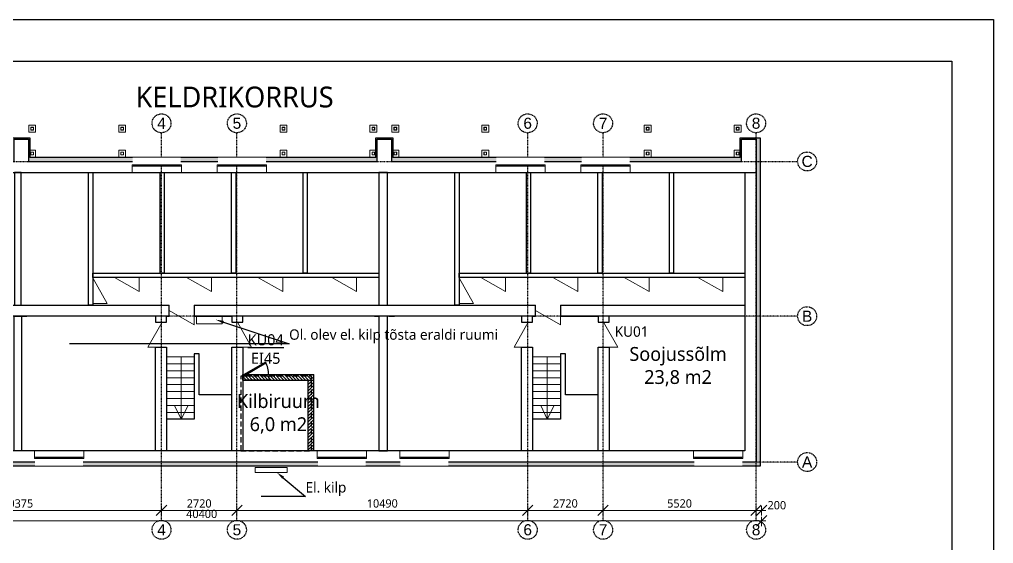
# Model space of a CAD drawing. Header units: millimetres. Extents: x 720925 to 840725318, y 793496 to 1061196.
# Drawn here: x 811785 to 846925, y 1042295 to 1061196 of the extents above; entities that cross this region are included whole.
import ezdxf
from ezdxf import colors
from ezdxf.entities.mleader import LeaderData, LeaderLine
from ezdxf.math import Vec2, Vec3

# ---------------------------------------------------------------- set-up
doc = ezdxf.new("R2010")
doc.units = ezdxf.units.MM
doc.header["$PDMODE"] = 2
doc.header["$PDSIZE"] = 5
doc.linetypes.add('DASHDOTX2', pattern=[50.8, 25.4, -12.7, 0, -12.7])
doc.linetypes.add('DASHED', pattern=[19.05, 12.7, -6.35])
for name, color, linetype, lineweight in [('!ESP_Avatäited plaanil', 7, 'Continuous', 5), ('!ESP_EI90 tuletõkkesektsiooon', 6, 'DASHED', 30), ('!ESP_EPS 120 Perimeeter', 141, 'Continuous', 9), ('!ESP_Fassaad', 7, 'Continuous', 9), ('!ESP_Konstruktsioon lõikes', 7, 'Continuous', 30), ('!ESP_Mõõt', 252, 'Continuous', 5), ('!ESP_Uus konstruktsioon', 6, 'Continuous', 9), ('!ESP_Viited', 7, 'Continuous', 0)]:
    doc.layers.add(name, color=color, linetype=linetype, lineweight=lineweight)
doc.layers.add('!ESP_no_print', color=252, linetype='Continuous', plot=False)
doc.layers.add('!ESP_Tekst', color=7, linetype='Continuous')
doc.layers.add('!ESP_Teljed', color=30, linetype='DASHDOTX2')
doc.styles.add('Annotative', font='malgunsl.ttf', dxfattribs={"height": 2})
doc.styles.add('Arial', font='arial.ttf')
doc.dimstyles.new('Annotative', dxfattribs={"dimtxt": 2, "dimasz": 2.5, "dimexe": 1.25, "dimexo": 0.625, "dimtad": 1, "dimdec": 0, "dimrnd": 5, "dimtxsty": 'Annotative', "dimblk": 'OBLIQUE', "dimcen": 0, "dimdle": 1, "dimadec": 0, "dimazin": 0, "dimtfac": 1, "dimtdec": 0, "dimtmove": 0, "dimatfit": 3, "dimfxl": 1, "dimfxlon": 1, "dimarcsym": 1})

# ---------------------------------------------------------------- blocks, each defined once
blk = doc.blocks.new('A$Cef77760f')
at = {"layer": '!ESP_Teljed'}
for points in [[(-21450, -2104), (-21450, 11875)], [(-18730, -2104), (-18730, 11875)], [(-8240, -2104), (-8240, 11875)], [(-5520, -2104), (-5520, 11875)], [(0, -2104), (0, 11875)], [(-41867, 10840), (1500, 10840)], [(1500, 5260), (-41867, 5260)], [(1500, 0), (-41867, 0)]]:
    blk.add_lwpolyline(points, dxfattribs=at)
for centre in [(-21450, 12217), (-18730, 12217), (-8240, 12217), (-5520, 12217), (0, 12217), (1842, 10840), (1842, 5260), (1842, 0), (-21450, -2446), (-18730, -2446), (-8240, -2446), (-5520, -2446), (0, -2446)]:
    blk.add_circle(centre, 342, dxfattribs=at)
at = {"layer": '!ESP_Teljed', "char_height": 400, "width": 684.66, "attachment_point": 5, "style": 'Arial'}
for s, insert in [('4', (-21450, 12217)), ('5', (-18730, 12217)), ('6', (-8240, 12217)), ('7', (-5520, 12217)), ('8', (0, 12217)), ('C', (1842, 10840)), ('B', (1842, 5260)), ('A', (1842, 0)), ('4', (-21450, -2446)), ('5', (-18730, -2446)), ('6', (-8240, -2446)), ('7', (-5520, -2446)), ('8', (0, -2446))]:
    blk.add_mtext(s, dxfattribs=dict(at, insert=insert))
blk = doc.blocks.new('_Oblique')
at = {"color": 0, "linetype": 'ByBlock', "lineweight": -2}
blk.add_line((-0.5, -0.5), (0.5, 0.5), dxfattribs=at)
blk = doc.blocks.new('*D128')
at = {"layer": '!ESP_Mõõt', "color": 0, "lineweight": -2, "transparency": 16777216}
for p, q in [((8025, -12585), (18700, -12585)), ((8175, -12435), (8175, -12773)), ((18550, -12435), (18550, -12773))]:
    blk.add_line(p, q, dxfattribs=at)
at = {"layer": 'Defpoints', "color": 0, "lineweight": 0, "transparency": 16777216}
for p in [(18550, -11896), (8175, -11951), (18550, -12585)]:
    blk.add_point(p, dxfattribs=at)
at = {"layer": '!ESP_Mõõt', "color": 0, "lineweight": -2, "transparency": 16777216, "xscale": 375, "yscale": 375, "zscale": 375, "rotation": 180}
blk.add_blockref('_Oblique', (8175, -12585), dxfattribs=at)
at = {"layer": '!ESP_Mõõt', "color": 0, "lineweight": -2, "transparency": 16777216, "xscale": 375, "yscale": 375, "zscale": 375}
blk.add_blockref('_Oblique', (18550, -12585), dxfattribs=at)
at = {"layer": '!ESP_Mõõt', "color": 0, "lineweight": 0, "transparency": 16777216, "insert": (13362, -12336), "char_height": 300, "attachment_point": 5, "style": 'Annotative'}
blk.add_mtext('10375', dxfattribs=at)
blk = doc.blocks.new('*D129')
at = {"layer": '!ESP_Mõõt', "color": 0, "lineweight": -2, "transparency": 16777216}
for p, q in [((18400, -12585), (21420, -12585)), ((18550, -12435), (18550, -12773)), ((21270, -12435), (21270, -12773))]:
    blk.add_line(p, q, dxfattribs=at)
at = {"layer": 'Defpoints', "color": 0, "lineweight": 0, "transparency": 16777216}
for p in [(18550, -11896), (21270, -11914), (21270, -12585)]:
    blk.add_point(p, dxfattribs=at)
at = {"layer": '!ESP_Mõõt', "color": 0, "lineweight": -2, "transparency": 16777216, "xscale": 375, "yscale": 375, "zscale": 375, "rotation": 180}
blk.add_blockref('_Oblique', (18550, -12585), dxfattribs=at)
at = {"layer": '!ESP_Mõõt', "color": 0, "lineweight": -2, "transparency": 16777216, "xscale": 375, "yscale": 375, "zscale": 375}
blk.add_blockref('_Oblique', (21270, -12585), dxfattribs=at)
at = {"layer": '!ESP_Mõõt', "color": 0, "lineweight": 0, "transparency": 16777216, "insert": (19910, -12336), "char_height": 300, "attachment_point": 5, "style": 'Annotative'}
blk.add_mtext('2720', dxfattribs=at)
blk = doc.blocks.new('*D130')
at = {"layer": '!ESP_Mõõt', "color": 0, "lineweight": -2, "transparency": 16777216}
for p, q in [((21120, -12585), (31910, -12585)), ((21270, -12435), (21270, -12773)), ((31760, -12435), (31760, -12773))]:
    blk.add_line(p, q, dxfattribs=at)
at = {"layer": 'Defpoints', "color": 0, "lineweight": 0, "transparency": 16777216}
for p in [(21270, -11914), (31760, -11878), (31760, -12585)]:
    blk.add_point(p, dxfattribs=at)
at = {"layer": '!ESP_Mõõt', "color": 0, "lineweight": -2, "transparency": 16777216, "xscale": 375, "yscale": 375, "zscale": 375, "rotation": 180}
blk.add_blockref('_Oblique', (21270, -12585), dxfattribs=at)
at = {"layer": '!ESP_Mõõt', "color": 0, "lineweight": -2, "transparency": 16777216, "xscale": 375, "yscale": 375, "zscale": 375}
blk.add_blockref('_Oblique', (31760, -12585), dxfattribs=at)
at = {"layer": '!ESP_Mõõt', "color": 0, "lineweight": 0, "transparency": 16777216, "insert": (26515, -12336), "char_height": 300, "attachment_point": 5, "style": 'Annotative'}
blk.add_mtext('10490', dxfattribs=at)
blk = doc.blocks.new('*D131')
at = {"layer": '!ESP_Mõõt', "color": 0, "lineweight": -2, "transparency": 16777216}
for p, q in [((31610, -12585), (34630, -12585)), ((31760, -12435), (31760, -12773)), ((34480, -12435), (34480, -12773))]:
    blk.add_line(p, q, dxfattribs=at)
at = {"layer": 'Defpoints', "color": 0, "lineweight": 0, "transparency": 16777216}
for p in [(31760, -11878), (34480, -11787), (34480, -12585)]:
    blk.add_point(p, dxfattribs=at)
at = {"layer": '!ESP_Mõõt', "color": 0, "lineweight": -2, "transparency": 16777216, "xscale": 375, "yscale": 375, "zscale": 375, "rotation": 180}
blk.add_blockref('_Oblique', (31760, -12585), dxfattribs=at)
at = {"layer": '!ESP_Mõõt', "color": 0, "lineweight": -2, "transparency": 16777216, "xscale": 375, "yscale": 375, "zscale": 375}
blk.add_blockref('_Oblique', (34480, -12585), dxfattribs=at)
at = {"layer": '!ESP_Mõõt', "color": 0, "lineweight": 0, "transparency": 16777216, "insert": (33120, -12336), "char_height": 300, "attachment_point": 5, "style": 'Annotative'}
blk.add_mtext('2720', dxfattribs=at)
blk = doc.blocks.new('*D132')
at = {"layer": '!ESP_Mõõt', "color": 0, "lineweight": -2, "transparency": 16777216}
for p, q in [((34330, -12585), (40150, -12585)), ((34480, -12435), (34480, -12773)), ((40000, -12435), (40000, -12773))]:
    blk.add_line(p, q, dxfattribs=at)
at = {"layer": 'Defpoints', "color": 0, "lineweight": 0, "transparency": 16777216}
for p in [(34480, -11787), (40000, -12023), (40000, -12585)]:
    blk.add_point(p, dxfattribs=at)
at = {"layer": '!ESP_Mõõt', "color": 0, "lineweight": -2, "transparency": 16777216, "xscale": 375, "yscale": 375, "zscale": 375, "rotation": 180}
blk.add_blockref('_Oblique', (34480, -12585), dxfattribs=at)
at = {"layer": '!ESP_Mõõt', "color": 0, "lineweight": -2, "transparency": 16777216, "xscale": 375, "yscale": 375, "zscale": 375}
blk.add_blockref('_Oblique', (40000, -12585), dxfattribs=at)
at = {"layer": '!ESP_Mõõt', "color": 0, "lineweight": 0, "transparency": 16777216, "insert": (37240, -12336), "char_height": 300, "attachment_point": 5, "style": 'Annotative'}
blk.add_mtext('5520', dxfattribs=at)
blk = doc.blocks.new('*D138')
at = {"layer": '!ESP_Mõõt', "color": 0, "lineweight": -2, "transparency": 16777216}
for p, q in [((40350, -12962), (-350, -12962)), ((-200, -12812), (-200, -13150)), ((40200, -12812), (40200, -13150))]:
    blk.add_line(p, q, dxfattribs=at)
at = {"layer": 'Defpoints', "color": 0, "lineweight": 0, "transparency": 16777216}
for p in [(-200, -11040), (40200, -11040), (-200, -12962)]:
    blk.add_point(p, dxfattribs=at)
at = {"layer": '!ESP_Mõõt', "color": 0, "lineweight": -2, "transparency": 16777216, "xscale": 375, "yscale": 375, "zscale": 375, "rotation": 180}
blk.add_blockref('_Oblique', (-200, -12962), dxfattribs=at)
at = {"layer": '!ESP_Mõõt', "color": 0, "lineweight": -2, "transparency": 16777216, "xscale": 375, "yscale": 375, "zscale": 375}
blk.add_blockref('_Oblique', (40200, -12962), dxfattribs=at)
at = {"layer": '!ESP_Mõõt', "color": 0, "lineweight": 0, "transparency": 16777216, "insert": (20000, -12713), "char_height": 300, "attachment_point": 5, "style": 'Annotative'}
blk.add_mtext('40400', dxfattribs=at)
blk = doc.blocks.new('*D140')
at = {"layer": '!ESP_Mõõt', "color": 0, "lineweight": -2, "transparency": 16777216}
for p, q in [((39850, -12585), (40350, -12585)), ((40000, -12435), (40000, -12773)), ((40200, -12435), (40200, -12773))]:
    blk.add_line(p, q, dxfattribs=at)
at = {"layer": 'Defpoints', "color": 0, "lineweight": 0, "transparency": 16777216}
for p in [(40200, -11040), (40000, -12023), (40200, -12585)]:
    blk.add_point(p, dxfattribs=at)
at = {"layer": '!ESP_Mõõt', "color": 0, "lineweight": -2, "transparency": 16777216, "xscale": 375, "yscale": 375, "zscale": 375, "rotation": 180}
blk.add_blockref('_Oblique', (40000, -12585), dxfattribs=at)
at = {"layer": '!ESP_Mõõt', "color": 0, "lineweight": -2, "transparency": 16777216, "xscale": 375, "yscale": 375, "zscale": 375}
blk.add_blockref('_Oblique', (40200, -12585), dxfattribs=at)
at = {"layer": '!ESP_Mõõt', "color": 0, "lineweight": 0, "transparency": 16777216, "insert": (40749, -12400), "char_height": 300, "attachment_point": 5, "style": 'Annotative'}
blk.add_mtext('200', dxfattribs=at)
blk = doc.blocks.new('A$C8ba190c6')
at = {"layer": '!ESP_Avatäited plaanil'}
for points in [[(-1760, 420), (-1760, -90), (-2660, 420)], [(-2920, -900), (-3431, -900), (-2920, 0)], [(-200, -900), (310, -900), (-200, 0)]]:
    blk.add_lwpolyline(points, dxfattribs=at)
at = {"layer": '!ESP_Konstruktsioon lõikes'}
for points in [[(-3160, 220), (-3160, 220), (-3160, 0), (-2760, 0), (-2760, 220), (-2660, 220), (-2660, 620)], [(-1760, 620), (-1760, 220), (-400, 220), (-400, 0), (0, 0), (0, 220)], [(-400, -2620), (-791, -2620), (-1580, -2620), (-1580, -1142), (-1760, -1142), (-1760, -3500), (-2760, -3500)]]:
    blk.add_lwpolyline(points, dxfattribs=at)
for points in [[(-3160, -900), (-2760, -900), (-2760, -4640), (-3160, -4640)], [(-400, -900), (0, -900), (0, -4640), (-400, -4640)]]:
    blk.add_lwpolyline(points, close=True, dxfattribs=at)
at = {"lineweight": 0}
for points in [[(-1760, -1250), (-2760, -1250), (-2760, -1500), (-1760, -1500)], [(-2235, -1250), (-2235, -3500), (-1981, -3000), (-2235, -3500), (-2467, -3000)], [(-1760, -1150), (-1760, -2750)], [(-1760, -1500), (-2760, -1500), (-2760, -1750), (-1760, -1750)], [(-1760, -1750), (-2760, -1750), (-2760, -2000), (-1760, -2000)], [(-1760, -2000), (-2760, -2000), (-2760, -2250), (-1760, -2250)], [(-1760, -2250), (-2760, -2250), (-2760, -2500), (-1760, -2500)], [(-1760, -2500), (-2760, -2500), (-2760, -2750), (-1760, -2750)], [(-1760, -2500), (-2760, -2500), (-2760, -2750), (-1760, -2750)], [(-2360, -2750), (-2760, -2750)], [(-1760, -2750), (-2760, -2750), (-2760, -3000), (-1760, -3000)], [(-1760, -2750), (-2360, -2750)], [(-1760, -3000), (-2760, -3000), (-2760, -3250), (-1760, -3250)], [(-1760, -3000), (-2760, -3000), (-2760, -3250), (-1760, -3250)], [(-1760, -3000), (-2360, -3000)], [(-1760, -3250), (-2760, -3250), (-2760, -3500), (-1760, -3500)], [(-1760, -3250), (-2360, -3250)], [(-1760, -3500), (-2360, -3500)]]:
    blk.add_lwpolyline(points, dxfattribs=at)
blk = doc.blocks.new('A$C9a3fe0df')
at = {"layer": '!ESP_Konstruktsioon lõikes'}
for points in [[(0, 11640), (530, 11640), (530, 10840), (13230, 10840), (13230, 11640), (13750, 11640), (13750, 10840), (26330, 10840), (26330, 11640), (26850, 11640), (26850, 10840), (39470, 10840), (39470, 11640), (40000, 11640), (40000, 0), (0, 0)], [(400, 10440), (39600, 10440), (39600, 400), (400, 400)], [(13490, 10440), (13250, 10440), (13250, 5660), (13490, 5660)], [(13495, 400), (13230, 400), (13230, 5260), (13495, 5260)]]:
    blk.add_lwpolyline(points, close=True, dxfattribs=at)
for points in [[(13230, 10840), (13230, 11640), (13750, 11640), (13750, 10840)], [(26330, 10840), (26330, 11640), (26850, 11640), (26850, 10840)], [(39470, 10840), (39470, 11640), (40000, 11640), (40000, 10840)], [(400, 10440), (40000, 10440)], [(26705, 5660), (26705, 10440), (26385, 10440), (26385, 5660)], [(6635, 5660), (18830, 5660)], [(19730, 5660), (32040, 5660)], [(32940, 5660), (39600, 5660), (39600, 5260), (32940, 5260)], [(18830, 5260), (6635, 5260)], [(13490, 5260), (13690, 5260)], [(32040, 5260), (19730, 5260)], [(26230, 5260), (26385, 5260)], [(26385, 5260), (26385, 400), (26705, 400), (26705, 5260)], [(26750, 5260), (26950, 5260)]]:
    blk.add_lwpolyline(points, dxfattribs=at)
blk = doc.blocks.new('A$C15717044')
blk.add_wipeout([(-890, 171), (890, 171), (890, 121), (865, 121), (865, -150), (-865, -150), (-865, 121), (-890, 121)])
at = {"layer": '!ESP_Avatäited plaanil'}
for points in [[(-890, 400), (-890, 171), (-890, 121), (-840, 121), (-840, 171), (-890, 171), (890, 171), (890, 400), (890, 171), (890, 121), (840, 121), (840, 171), (840, 121), (-840, 121), (-840, 146), (840, 146)], [(-865, -150), (865, -150)]]:
    blk.add_lwpolyline(points, dxfattribs=at)
blk = doc.blocks.new('A$C8c9964b3')
at = {"layer": '!ESP_Fassaad', "color": 8}
for points in [[(-3420, -175), (-3170, -175), (-3170, 75), (-3420, 75)], [(-3345, -100), (-3245, -100), (-3245, 0), (-3345, 0)], [(-175, -175), (75, -175), (75, 75), (-175, 75)], [(0, -100), (-100, -100), (-100, 0), (0, 0)], [(-3340, -95), (-3250, -95), (-3250, -5), (-3340, -5)], [(-5, -95), (-95, -95), (-95, -5), (-5, -5)], [(-3420, -1075), (-3170, -1075), (-3170, -825), (-3420, -825)], [(-3345, -1000), (-3245, -1000), (-3245, -900), (-3345, -900)], [(-3340, -995), (-3250, -995), (-3250, -905), (-3340, -905)], [(-175, -1075), (75, -1075), (75, -825), (-175, -825)], [(0, -1000), (-100, -1000), (-100, -900), (0, -900)], [(-5, -995), (-95, -995), (-95, -905), (-5, -905)]]:
    blk.add_lwpolyline(points, close=True, dxfattribs=at)
blk = doc.blocks.new('A$Cb62df965')
at = {"layer": '!ESP_Avatäited plaanil'}
for points in [[(-8635, 0), (-8635, -510), (-9535, 0)], [(-6030, 0), (-6030, -510), (-6930, 0)], [(-3461, 0), (-3461, -510), (-4361, 0)], [(-796, 0), (-796, -510), (-1696, 0)], [(-10305, -947), (-9795, -947), (-10305, -47)]]:
    blk.add_lwpolyline(points, dxfattribs=at)
blk = doc.blocks.new('*U766')
for p, q in [((0, 0), (0, -100)), ((900, 0), (900, -100))]:
    blk.add_line(p, q)
blk.add_lwpolyline([(0, 0), (779, 450), (801, 412), (22, -38)], close=True)
blk.add_arc((0, 0), 900, 0, 30)
blk = doc.blocks.new('A$Cb56cea9a')
at = {"layer": '!ESP_Mõõt', "lineweight": 0}
for base, p1, p2, picture, middle in [((-200, -12962.2), (40200, -11040), (-200, -11040), '*D138', (20000, -12713.3)), ((18550, -12585.3), (8175, -11951.1), (18550, -11896.3), '*D128', (13362.5, -12335.5)), ((21270, -12585.3), (18550, -11896.3), (21270, -11914.4), '*D129', (19910, -12336.3)), ((31760.1, -12585.3), (21270, -11914.4), (31760.1, -11877.8), '*D130', (26515, -12335.5)), ((34480.1, -12585.3), (31760.1, -11877.8), (34480.1, -11787.2), '*D131', (33120.1, -12336.3)), ((40000, -12585.3), (34480.1, -11787.2), (40000, -12022.7), '*D132', (37240, -12336.3))]:
    dim = blk.add_linear_dim(base=base, p1=p1, p2=p2, dimstyle='Annotative', dxfattribs=at)
    dim.commit()
    dim.dimension.update_dxf_attribs({"geometry": picture, "text_midpoint": middle})
dim = blk.add_linear_dim(base=(40200, -12585.3), p1=(40000, -12022.7), p2=(40200, -11040), dimstyle='Annotative', dxfattribs=at)
dim.commit()
dim.dimension.update_dxf_attribs({"geometry": '*D140', "text_midpoint": (40748.8, -12648.8), "dimtype": 128})

msp = doc.modelspace()

# ---------------------------------------------------------------- hatches: boundary and pattern name
at = {"layer": '!ESP_EPS 120 Perimeeter'}
h = msp.add_hatch(dxfattribs=at)
h.set_pattern_fill('HONEY', color=256, scale=20, style=0)
h.set_pattern_definition([(0, (0, -19496.21), (95.25, 54.992613), [63.5, -127]), (120, (0, -19496.21), (-95.2499998, 54.9926133), [63.5, -127]), (60, (0, -19496.21), (2e-07, 109.9852262), [-127, 63.5])])
h.paths.add_polyline_path([(798939, 1056224.6), (798939, 1056924.6), (798209, 1056924.6), (798209, 1045084.6), (838509, 1045084.6), (838509, 1056924.6), (837779, 1056924.6), (837779, 1056224.6), (825259, 1056224.6), (825259, 1056924.6), (824639, 1056924.6), (824639, 1056224.6), (812159, 1056224.6), (812159, 1056924.6), (811539, 1056924.6), (811539, 1056224.6)])
h.paths.add_polyline_path([(811589, 1056074.6), (811589, 1056874.6), (812109, 1056874.6), (812109, 1056074.6), (824689, 1056074.6), (824689, 1056874.6), (825209, 1056874.6), (825209, 1056074.6), (837829, 1056074.6), (837829, 1056874.6), (838359, 1056874.6), (838359, 1045234.6), (798359, 1045234.6), (798359, 1056874.6), (798889, 1056874.6), (798889, 1056074.6)], flags=16)
at = {"layer": '!ESP_Uus konstruktsioon'}
h = msp.add_hatch(dxfattribs=at)
h.set_pattern_fill('ANSI31', color=256, scale=25, angle=90)
h.set_pattern_definition([(135, (496644.244, 340.5), (-56.126601, -56.126601), [])])
h.paths.add_polyline_path([(822400.3, 1048385.9), (819849, 1048385.9), (819849, 1048185.9), (822400.3, 1048185.9)])

# ---------------------------------------------------------------- linework, layer by layer
at = {"layer": '!ESP_Avatäited plaanil'}
for points in [[(814438.7, 1050948), (814949.1, 1050948), (814438.7, 1051848)], [(814438.7, 1050948), (814949.1, 1050948), (814438.7, 1051848)], [(816109, 1051894.6), (816109, 1051384.2), (815209, 1051894.6)], [(818714.1, 1051894.6), (818714.1, 1051384.2), (817814.1, 1051894.6)], [(821282.9, 1051894.6), (821282.9, 1051384.2), (820382.9, 1051894.6)], [(823948.3, 1051894.6), (823948.3, 1051384.2), (823048.3, 1051894.6)]]:
    msp.add_lwpolyline(points, dxfattribs=at)
at = {"layer": '!ESP_EI90 tuletõkkesektsiooon', "ltscale": 15, "flags": 128}
msp.add_lwpolyline([(819774, 1045634.6), (822320.3, 1045634.6), (822320.3, 1048335.9), (819774, 1048335.9)], close=True, dxfattribs=at)
at = {"layer": '!ESP_Fassaad'}
msp.add_lwpolyline([(820286.3, 1045034.6), (821437.9, 1045034.6), (821437.9, 1044860.5), (820286.3, 1044860.5)], close=True, dxfattribs=at)
at = {"layer": '!ESP_Konstruktsioon lõikes'}
for points in [[(798209, 1056924.6), (798939, 1056924.6), (798939, 1056224.6), (811539, 1056224.6), (811539, 1056924.6), (812159, 1056924.6), (812159, 1056224.6), (824639, 1056224.6), (824639, 1056924.6), (825259, 1056924.6), (825259, 1056224.6), (837779, 1056224.6), (837779, 1056924.6), (838509, 1056924.6), (838509, 1045084.6), (798209, 1045084.6)], [(798209, 1056924.6), (798939, 1056924.6), (798939, 1056224.6), (811539, 1056224.6), (811539, 1056924.6), (812159, 1056924.6), (812159, 1056224.6), (824639, 1056224.6), (824639, 1056924.6), (825259, 1056924.6), (825259, 1056224.6), (837779, 1056224.6), (837779, 1056924.6), (838509, 1056924.6), (838509, 1045084.6), (798209, 1045084.6)], [(798359, 1056874.6), (798889, 1056874.6), (798889, 1056074.6), (811589, 1056074.6), (811589, 1056874.6), (812109, 1056874.6), (812109, 1056074.6), (824689, 1056074.6), (824689, 1056874.6), (825209, 1056874.6), (825209, 1056074.6), (837829, 1056074.6), (837829, 1056874.6), (838359, 1056874.6), (838359, 1045234.6), (798359, 1045234.6)], [(798359, 1056874.6), (798889, 1056874.6), (798889, 1056074.6), (811589, 1056074.6), (811589, 1056874.6), (812109, 1056874.6), (812109, 1056074.6), (824689, 1056074.6), (824689, 1056874.6), (825209, 1056874.6), (825209, 1056074.6), (837829, 1056074.6), (837829, 1056874.6), (838359, 1056874.6), (838359, 1045234.6), (798359, 1045234.6)], [(814278, 1055674.6), (814428, 1055674.6), (814428, 1050894.6), (814278, 1050894.6)], [(816857, 1055674.6), (817007, 1055674.6), (817007, 1052044.6), (816857, 1052044.6)], [(819436, 1055674.6), (819586, 1055674.6), (819586, 1052044.6), (819436, 1052044.6)], [(822014.9, 1055674.6), (822164.9, 1055674.6), (822164.9, 1052044.6), (822014.9, 1052044.6)], [(827493.1, 1055674.6), (827643.1, 1055674.6), (827643.1, 1050894.6), (827493.1, 1050894.6)], [(830072.1, 1055674.6), (830222.1, 1055674.6), (830222.1, 1052044.6), (830072.1, 1052044.6)], [(832651, 1055674.6), (832801, 1055674.6), (832801, 1052044.6), (832651, 1052044.6)], [(835230, 1055674.6), (835380, 1055674.6), (835380, 1052044.6), (835230, 1052044.6)], [(824744.1, 1052044.6), (824744.1, 1051894.6), (814428, 1051894.6), (814428, 1052044.6)], [(837959.2, 1052044.6), (837959.2, 1051894.6), (827643.1, 1051894.6), (827643.1, 1052044.6)], [(819849, 1048385.9), (820775.9, 1048385.9), (820775.9, 1048185.9), (819849, 1048185.9)]]:
    msp.add_lwpolyline(points, close=True, dxfattribs=at)
for points in [[(819849, 1048385.9), (822400.3, 1048385.9)], [(819849, 1048185.9), (822400.3, 1048185.9)], [(822200.3, 1045634.6), (822200.3, 1048185.9)]]:
    msp.add_lwpolyline(points, dxfattribs=at)
at = {"layer": '!ESP_no_print'}
for points in [[(783925, 1061196), (846925, 1061196), (846925, 1016646), (783925, 1016646)], [(786925, 1059696), (845425, 1059696), (845425, 1018146), (786925, 1018146)]]:
    msp.add_lwpolyline(points, close=True, dxfattribs=at)
at = {"lineweight": 0}
msp.add_lwpolyline([(818175.6, 1050494.6), (819101.4, 1050494.6), (819101.4, 1050222.7), (818175.6, 1050222.7)], close=True, dxfattribs=at)

# ---------------------------------------------------------------- block references
for name, p in [('A$Cef77760f', (838359, 1045234.6)), ('A$C8c9964b3', (824604, 1057309.6)), ('A$C8c9964b3', (837744, 1057309.6)), ('A$Cb56cea9a', (798359, 1056074.6)), ('A$C9a3fe0df', (798359, 1045234.6)), ('A$Cb62df965', (837959, 1051894.6)), ('A$C8ba190c6', (819849, 1050274.6)), ('A$C8ba190c6', (833059.1, 1050274.6))]:
    msp.add_blockref(name, p, dxfattribs=at)
at = {"lineweight": 0, "xscale": -1}
for p in [(812194, 1057309.6), (825294, 1057309.6)]:
    msp.add_blockref('A$C8c9964b3', p, dxfattribs=at)
msp.add_blockref('*U766', (819875.9, 1048385.9))

# ---------------------------------------------------------------- texts
at = {"layer": '!ESP_Tekst', "lineweight": 0, "insert": (815973.2, 1058394.7), "char_height": 750, "width": 30275.718, "attachment_point": 4, "style": 'Annotative'}
msp.add_mtext('KELDRIKORRUS', dxfattribs=at)
at = {"layer": '!ESP_Tekst', "style": 'Annotative'}
for s, insert, char_height, width, attachment_point in [('KU01', (833869.9, 1049937.7), 375, 869.103, 5), ('\\pxqc;{\\L\\C6;KU04\\P\\lEI45}', (821096.9, 1049843.1), 400, 858.675, 3), ('Soojussõlm\\P23,8 m2', (835543.2, 1048670.5), 500, 33016.985, 5), ('Kilbiruum\\P6,0 m2', (821125.9, 1046969.9), 500, 33016.985, 5)]:
    msp.add_mtext(s, dxfattribs=dict(at, insert=insert, char_height=char_height, width=width, attachment_point=attachment_point))

# ---------------------------------------------------------------- leaders
at = {"layer": '!ESP_Viited'}
ml = msp.add_multileader_mtext('Standard', dxfattribs=at)
ml.set_content('El. kilp', color=256, style='Annotative')
ml.set_leader_properties()
ml.build(insert=Vec2(0, 0))
ml.multileader.update_dxf_attribs({"text_left_attachment_type": 5, "text_right_attachment_type": 5, "dogleg_length": 0, "arrow_head_size": 300, "scale": 150})
ctx = ml.context
ctx.base_point, ctx.scale, ctx.char_height, ctx.arrow_head_size, ctx.landing_gap_size, ctx.plane_origin = Vec3(822108.3, 1043989), 150, 375, 300, 0, Vec3(823609.7, 1041959.2)
ctx.left_attachment, ctx.right_attachment = 5, 5
notes = []
notes.append((ctx, [(0, (1, 1, 0), (822108.3, 1043989), (1, 0), 0, [(0, [(821068.9, 1044860.5)], 0, [])])]))
ctx.mtext.insert, ctx.mtext.flow_direction = Vec3(822108.3, 1044508.5), 5
for ctx, leaders in notes:
    for number, flags, end, landing, length, lines in leaders:
        leader = LeaderData()
        leader.index, (leader.has_last_leader_line, leader.has_dogleg_vector, leader.attachment_direction) = number, flags
        leader.last_leader_point, leader.dogleg_vector, leader.dogleg_length = Vec3(end), Vec3(landing), length
        for number, points, colour, breaks in lines:
            line = LeaderLine()
            line.index, line.vertices, line.color, line.breaks = number, Vec3.list(points), colors.encode_raw_color(colour), breaks
            leader.lines.append(line)
        ctx.leaders.append(leader)

# ---------------------------------------------------------------- next in the draw order: block references
at = {"lineweight": 0, "rotation": 180}
for p in [(816739, 1056074.6), (819809, 1056074.6), (829859, 1056074.6), (832929, 1056074.6)]:
    msp.add_blockref('A$C15717044', p, dxfattribs=at)
at = {"lineweight": 0}
for p in [(813211.5, 1045234.6), (823414.1, 1045234.6), (826394.1, 1045234.6), (836994, 1045234.6)]:
    msp.add_blockref('A$C15717044', p, dxfattribs=at)

# ---------------------------------------------------------------- next in the draw order: hatches: boundary and pattern name
at = {"layer": '!ESP_Uus konstruktsioon'}
h = msp.add_hatch(dxfattribs=at)
h.set_pattern_fill('ANSI31', color=256, scale=25, angle=180)
h.set_pattern_definition([(225, (1870245.62, 722429.83), (56.126601, -56.126601), [])])
h.paths.add_polyline_path([(822200.3, 1048185.9), (822200.3, 1045634.6), (822400.3, 1045634.6), (822400.3, 1048185.9)])

# ---------------------------------------------------------------- next in the draw order: linework, layer by layer
at = {"layer": '!ESP_Konstruktsioon lõikes'}
msp.add_lwpolyline([(822400.3, 1045634.6), (822400.3, 1048385.9)], dxfattribs=at)

# ---------------------------------------------------------------- next in the draw order: leaders
at = {"layer": '!ESP_Viited'}
ml = msp.add_multileader_mtext('Standard', dxfattribs=at)
ml.set_content('Ol. olev el. kilp tõsta eraldi ruumi', color=256, style='Annotative')
ml.set_leader_properties()
ml.build(insert=Vec2(0, 0))
ml.multileader.update_dxf_attribs({"text_left_attachment_type": 5, "text_right_attachment_type": 5, "dogleg_length": 0, "arrow_head_size": 300, "scale": 150})
ctx = ml.context
ctx.base_point, ctx.scale, ctx.char_height, ctx.arrow_head_size, ctx.landing_gap_size, ctx.plane_origin = Vec3(821512.6, 1049499.3), 150, 375, 300, 0, Vec3(821401.1, 1047469.5)
ctx.left_attachment, ctx.right_attachment = 5, 5
notes = []
notes.append((ctx, [(0, (1, 1, 0), (821512.6, 1049499.3), (1, 0), 0, [(0, [(818860.3, 1050370.9)], 0, [])])]))
ctx.mtext.insert, ctx.mtext.flow_direction = Vec3(821512.6, 1050018.9), 5
for ctx, leaders in notes:
    for number, flags, end, landing, length, lines in leaders:
        leader = LeaderData()
        leader.index, (leader.has_last_leader_line, leader.has_dogleg_vector, leader.attachment_direction) = number, flags
        leader.last_leader_point, leader.dogleg_vector, leader.dogleg_length = Vec3(end), Vec3(landing), length
        for number, points, colour, breaks in lines:
            line = LeaderLine()
            line.index, line.vertices, line.color, line.breaks = number, Vec3.list(points), colors.encode_raw_color(colour), breaks
            leader.lines.append(line)
        ctx.leaders.append(leader)

doc.saveas('drawing.dxf')
